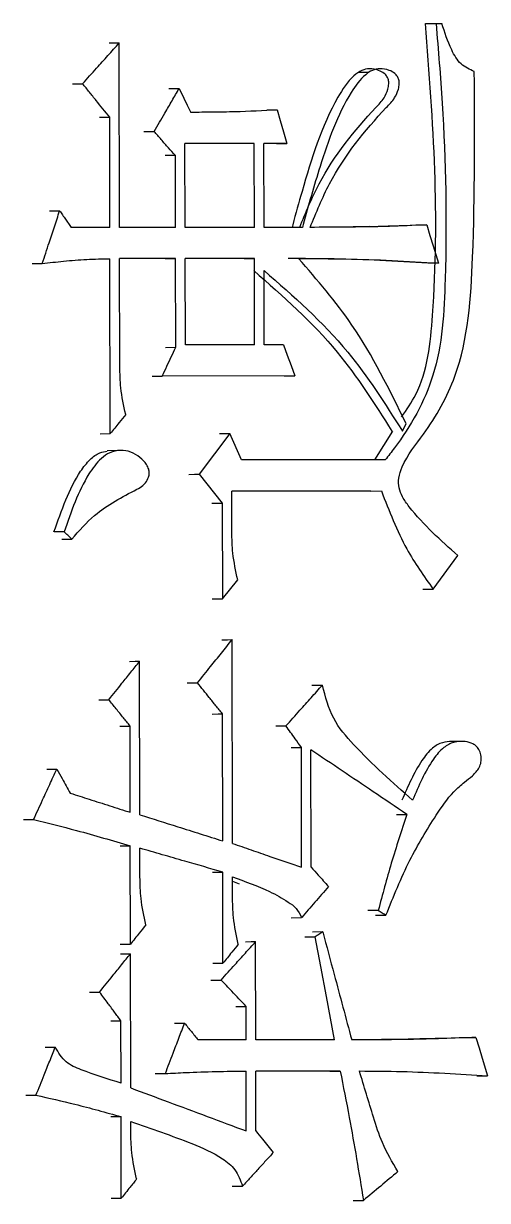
# Model space of a CAD drawing. Header units: millimetres. Extents: x 2384 to 4064, y 886 to 2074.
# Drawn here: x 2963.91 to 2966, y 1065.28 to 1070.59 of the extents above; entities that cross this region are included whole.
import ezdxf

# ---------------------------------------------------------------- set-up
doc = ezdxf.new("R2010")
doc.units = ezdxf.units.MM

msp = doc.modelspace()

# ---------------------------------------------------------------- linework, layer by layer
at = {"color": 7, "linetype": 'Continuous', "lineweight": 25}
for p, q in [((2965.7176, 1070.5943), (2965.765, 1070.5946)), ((2965.765, 1070.5946), (2965.7908, 1070.5946)), ((2964.3383, 1069.6741), (2964.3369, 1070.507)), ((2965.4607, 1070.3733), (2965.4134, 1070.3731)), ((2964.1263, 1070.3227), (2964.1717, 1070.323)), ((2964.2948, 1069.674), (2964.2939, 1070.1716)), ((2964.4483, 1070.1066), (2964.4941, 1070.1069)), ((2964.9455, 1070.0531), (2964.6332, 1070.0529)), ((2964.6339, 1069.6743), (2964.6332, 1070.0529)), ((2964.9455, 1070.0531), (2964.8991, 1070.0529)), ((2964.9461, 1069.6745), (2964.9455, 1070.0531)), ((2965.0927, 1070.0532), (2964.9888, 1070.0532)), ((2964.9894, 1069.6746), (2964.9888, 1070.0532)), ((2965.0461, 1070.053), (2965.0927, 1070.0532)), ((2964.5899, 1069.9988), (2964.544, 1069.9985)), ((2964.5904, 1069.6743), (2964.5899, 1069.9988)), ((2964.2948, 1069.674), (2964.1205, 1069.6739)), ((2964.5904, 1069.6743), (2964.3383, 1069.6741)), ((2964.9461, 1069.6745), (2964.6339, 1069.6743)), ((2965.1625, 1069.6747), (2964.9894, 1069.6746)), ((2965.4666, 1069.6782), (2965.3165, 1069.6754)), ((2965.6759, 1069.6857), (2965.7235, 1069.6859)), ((2964.2963, 1068.7438), (2964.295, 1069.5334)), ((2964.5907, 1069.5336), (2964.3385, 1069.5335)), ((2964.3393, 1069.0467), (2964.3385, 1069.5335)), ((2964.5448, 1069.5334), (2964.5907, 1069.5336)), ((2964.5914, 1069.1334), (2964.5907, 1069.5336)), ((2964.9464, 1069.5339), (2964.6341, 1069.5337)), ((2964.6348, 1069.1443), (2964.6341, 1069.5337)), ((2964.9, 1069.5337), (2964.9464, 1069.5339)), ((2964.947, 1069.1445), (2964.9464, 1069.5339)), ((2964.9903, 1069.1445), (2964.9898, 1069.4797)), ((2965.7754, 1069.5129), (2965.728, 1069.5126)), ((2964.5454, 1069.1332), (2964.5914, 1069.1334)), ((2964.947, 1069.1445), (2964.6348, 1069.1443)), ((2965.0769, 1069.1446), (2964.9903, 1069.1445)), ((2965.1291, 1069.004), (2964.5308, 1069.0035)), ((2965.0825, 1069.0037), (2965.1291, 1069.004)), ((2964.2508, 1068.7435), (2964.2963, 1068.7438)), ((2964.835, 1068.7442), (2964.6965, 1068.5602)), ((2964.8873, 1068.6252), (2964.835, 1068.7442)), ((2965.4886, 1068.6252), (2965.5699, 1068.7553)), ((2964.3287, 1068.667), (2964.2828, 1068.6667)), ((2965.5357, 1068.6257), (2964.8873, 1068.6252)), ((2964.6965, 1068.5602), (2964.8009, 1068.4304)), ((2964.8442, 1068.4846), (2965.5187, 1068.485)), ((2965.4713, 1068.4848), (2964.8442, 1068.4843)), ((2964.8445, 1068.3007), (2964.8442, 1068.4846)), ((2965.4714, 1068.4848), (2965.5187, 1068.485)), ((2964.8009, 1068.4304), (2964.8016, 1067.9977)), ((2964.0774, 1068.2674), (2964.1229, 1068.2676)), ((2965.7521, 1068.0417), (2965.8637, 1068.1932)), ((2964.8016, 1067.9977), (2964.8708, 1068.0843)), ((2964.7554, 1067.9975), (2964.8016, 1067.9977)), ((2964.8469, 1066.8944), (2964.8453, 1067.8139)), ((2964.4298, 1067.0239), (2964.4286, 1067.7162)), ((2964.6434, 1067.6188), (2964.6895, 1067.6191)), ((2965.2056, 1067.6085), (2965.2526, 1067.6087)), ((2964.2441, 1067.5428), (2964.2897, 1067.543)), ((2964.8035, 1066.9052), (2964.8025, 1067.4785)), ((2964.3863, 1067.0347), (2964.3856, 1067.4241)), ((2965.042, 1067.4244), (2965.0885, 1067.4246)), ((2965.8839, 1067.3547), (2965.8361, 1067.3545)), ((2965.1588, 1066.7865), (2965.1579, 1067.3273)), ((2965.202, 1066.7865), (2965.2011, 1067.3165)), ((2963.9055, 1067.0017), (2963.9506, 1067.0019)), ((2965.586, 1067.0245), (2965.6332, 1067.0248)), ((2964.3409, 1066.883), (2964.3865, 1066.8833)), ((2964.3873, 1066.4397), (2964.3865, 1066.8833)), ((2964.4303, 1066.7427), (2964.4301, 1066.8725)), ((2964.7575, 1066.7643), (2964.8037, 1066.7646)), ((2964.8044, 1066.3535), (2964.8037, 1066.7646)), ((2964.8473, 1066.6564), (2964.8471, 1066.743)), ((2964.8471, 1066.7243), (2964.878, 1066.712)), ((2965.1125, 1066.559), (2965.1591, 1066.5592)), ((2965.5046, 1066.592), (2965.4573, 1066.5918)), ((2964.9524, 1066.0075), (2964.9516, 1066.451)), ((2965.1732, 1066.4726), (2965.2199, 1066.4728)), ((2965.2544, 1066.4945), (2965.2077, 1066.4942)), ((2964.3416, 1066.4395), (2964.3873, 1066.4397)), ((2964.3884, 1065.7907), (2964.3874, 1066.3965)), ((2964.7582, 1066.3533), (2964.8044, 1066.3535)), ((2964.7497, 1066.2775), (2964.7959, 1066.2778)), ((2964.2029, 1066.223), (2964.2484, 1066.2233)), ((2964.8625, 1066.1586), (2964.9088, 1066.1589)), ((2964.909, 1066.0074), (2964.9088, 1066.1589)), ((2964.3448, 1065.8123), (2964.3444, 1066.0936)), ((2964.0031, 1065.9742), (2964.0484, 1065.9745)), ((2964.909, 1066.0074), (2964.6922, 1066.0073)), ((2965.3071, 1066.0077), (2964.9524, 1066.0075)), ((2965.7904, 1066.0151), (2965.8969, 1066.0188)), ((2964.9097, 1065.5964), (2964.9093, 1065.8668)), ((2965.3332, 1065.8671), (2964.9526, 1065.8668)), ((2965.2861, 1065.8669), (2964.9526, 1065.8666)), ((2964.9531, 1065.5964), (2964.9526, 1065.8668)), ((2965.2861, 1065.8669), (2965.3332, 1065.8671)), ((2965.949, 1065.8457), (2965.9966, 1065.846)), ((2964.3451, 1065.6609), (2964.2995, 1065.6606)), ((2964.3457, 1065.2931), (2964.3451, 1065.6609)), ((2964.3887, 1065.596), (2964.3887, 1065.6393)), ((2964.8465, 1065.3473), (2964.8928, 1065.3475)), ((2964.3001, 1065.2928), (2964.3457, 1065.2931)), ((2965.3909, 1065.2828), (2965.4378, 1065.2831))]:
    msp.add_line(p, q, dxfattribs=at)
at = {"color": 7, "linetype": 'Continuous', "lineweight": 25, "flags": 128}
for points in [[(2964.2913, 1070.5068), (2964.3167, 1070.5069), (2964.3369, 1070.507)], [(2964.5608, 1070.3014), (2964.5864, 1070.3016), (2964.6068, 1070.3017)], [(2964.6068, 1070.3017), (2964.628, 1070.2578), (2964.6435, 1070.2257), (2964.659, 1070.1935)], [(2964.2483, 1070.1714), (2964.2738, 1070.1715), (2964.2939, 1070.1716)], [(2965.0027, 1070.2044), (2965.0286, 1070.2045), (2965.0492, 1070.2047)], [(2965.0492, 1070.2047), (2965.0628, 1070.1571), (2965.0778, 1070.1052), (2965.0927, 1070.0532)], [(2964.0228, 1069.7493), (2964.0481, 1069.7495), (2964.0681, 1069.7496)], [(2965.7235, 1069.6859), (2965.7377, 1069.6386), (2965.7519, 1069.5912), (2965.7754, 1069.5129)], [(2963.9448, 1069.5113), (2963.97, 1069.5114), (2963.99, 1069.5115)], [(2965.0769, 1069.1446), (2965.094, 1069.0985), (2965.1116, 1069.0512), (2965.1291, 1069.004)], [(2964.4849, 1069.0033), (2964.5105, 1069.0034), (2964.5308, 1069.0035)], [(2965.613, 1068.7555), (2965.6216, 1068.7718), (2965.6302, 1068.7879)], [(2964.7888, 1068.7439), (2964.8146, 1068.7441), (2964.835, 1068.7442)], [(2964.6505, 1068.5599), (2964.6762, 1068.5601), (2964.6965, 1068.5602)], [(2964.7547, 1068.4302), (2964.7805, 1068.4303), (2964.8009, 1068.4304)], [(2964.088, 1068.3001), (2964.0763, 1068.3), (2964.0646, 1068.3), (2964.0427, 1068.2998)], [(2965.7047, 1068.0415), (2965.7165, 1068.0415), (2965.7285, 1068.0416), (2965.7521, 1068.0417)], [(2964.7991, 1067.8136), (2964.8249, 1067.8138), (2964.8453, 1067.8139)], [(2964.3829, 1067.716), (2964.4084, 1067.7161), (2964.4286, 1067.7162)], [(2964.7563, 1067.4783), (2964.7821, 1067.4784), (2964.8025, 1067.4785)], [(2964.34, 1067.4239), (2964.3654, 1067.424), (2964.3856, 1067.4241)], [(2965.1113, 1067.3271), (2965.1373, 1067.3272), (2965.1579, 1067.3273)], [(2964.0096, 1067.2289), (2964.0349, 1067.229), (2964.0549, 1067.2292)], [(2965.4921, 1066.5701), (2965.513, 1066.5703), (2965.5261, 1066.5703), (2965.5392, 1066.5704)], [(2964.9053, 1066.4507), (2964.9311, 1066.4509), (2964.9516, 1066.451)], [(2965.3071, 1066.0077), (2965.2704, 1066.2034), (2965.2451, 1066.3381), (2965.2199, 1066.4728)], [(2964.3417, 1066.3962), (2964.3672, 1066.3964), (2964.3874, 1066.3965)], [(2964.2988, 1066.0933), (2964.3242, 1066.0935), (2964.3444, 1066.0936)], [(2964.5853, 1066.0827), (2964.611, 1066.0828), (2964.6313, 1066.083)], [(2965.8969, 1066.0188), (2965.9237, 1066.0189), (2965.9448, 1066.019)], [(2965.9448, 1066.019), (2965.959, 1065.9717), (2965.9731, 1065.9243), (2965.9966, 1065.846)], [(2964.4989, 1065.8555), (2964.5245, 1065.8556), (2964.5448, 1065.8557)], [(2963.9161, 1065.7577), (2963.9415, 1065.7578), (2963.9614, 1065.7579)]]:
    msp.add_lwpolyline(points, dxfattribs=at)
at = {"color": 7, "linetype": 'Continuous', "lineweight": 25}
for points, knots in [([(2965.765, 1070.5946), (2965.775, 1070.4749), (2965.8073, 1070.0913), (2965.8163, 1069.5637), (2965.7865, 1069.0143), (2965.6385, 1068.7561), (2965.5499, 1068.6432), (2965.5359, 1068.6254)], [0, 0, 0, 0, 0.175955, 0.563795, 0.77802, 0.965061, 1, 1, 1, 1]), ([(2965.6099, 1068.8193), (2965.6325, 1068.8521), (2965.7219, 1068.9822), (2965.7646, 1069.3794), (2965.7682, 1069.9339), (2965.7343, 1070.3734), (2965.7173, 1070.5943)], [0, 0, 0, 0, 0.068592, 0.271381, 0.633799, 1, 1, 1, 1]), ([(2965.9374, 1070.3784), (2965.9161, 1070.3877), (2965.8724, 1070.4067), (2965.8256, 1070.4901), (2965.8041, 1070.5548), (2965.7908, 1070.5946)], [0, 0, 0, 0, 0.266463, 0.547608, 1, 1, 1, 1]), ([(2964.1717, 1070.323), (2964.1928, 1070.3464), (2964.2308, 1070.3888), (2964.2859, 1070.4502), (2964.3199, 1070.4881), (2964.3369, 1070.507)], [0, 0, 0, 0, 0.382288, 0.691144, 1, 1, 1, 1]), ([(2965.1502, 1069.6745), (2965.1776, 1069.7415), (2965.2609, 1069.9448), (2965.4089, 1070.1272), (2965.5297, 1070.2528), (2965.5472, 1070.2919), (2965.5526, 1070.3201), (2965.551, 1070.3401), (2965.544, 1070.3568), (2965.5291, 1070.3724), (2965.5022, 1070.3865), (2965.467, 1070.3929), (2965.4272, 1070.3843), (2965.3738, 1070.3446), (2965.2606, 1070.1714), (2965.1877, 1069.9334), (2965.1313, 1069.7327), (2965.1167, 1069.6784), (2965.1157, 1069.6744)], [0, 0, 0, 0, 0.1240749, 0.3766694, 0.4113218, 0.4353589, 0.4491075, 0.4595935, 0.4685264, 0.4795687, 0.4975901, 0.5244678, 0.5465191, 0.5733737, 0.6443618, 0.9043295, 0.9930061, 1, 1, 1, 1]), ([(2965.1971, 1069.6747), (2965.2246, 1069.7417), (2965.3079, 1069.945), (2965.456, 1070.1275), (2965.5771, 1070.2529), (2965.5946, 1070.292), (2965.6, 1070.3202), (2965.5985, 1070.3402), (2965.5915, 1070.3569), (2965.5767, 1070.3725), (2965.5498, 1070.3867), (2965.5145, 1070.3931), (2965.4773, 1070.3852), (2965.4294, 1070.3527), (2965.3315, 1070.2162), (2965.249, 1069.9795), (2965.1884, 1069.7712), (2965.1637, 1069.679), (2965.1625, 1069.6747)], [0, 0, 0, 0, 0.124007, 0.376465, 0.411268, 0.435218, 0.449016, 0.459492, 0.468414, 0.479423, 0.497391, 0.524308, 0.546398, 0.568411, 0.629484, 0.837717, 0.992417, 1, 1, 1, 1]), ([(2965.8637, 1068.1932), (2965.7862, 1068.2619), (2965.6956, 1068.3423), (2965.6142, 1068.4541), (2965.5956, 1068.4983), (2965.5947, 1068.5467), (2965.6255, 1068.6355), (2965.7365, 1068.7689), (2965.9035, 1069.0648), (2965.9417, 1069.6431), (2965.939, 1070.1009), (2965.9374, 1070.3784)], [0, 0, 0, 0, 0.138482, 0.162102, 0.180201, 0.198515, 0.22064, 0.2973, 0.42504, 0.651641, 1, 1, 1, 1]), ([(2964.2939, 1070.1716), (2964.2735, 1070.1969), (2964.243, 1070.2347), (2964.2023, 1070.2851), (2964.1819, 1070.3104), (2964.1717, 1070.323)], [0, 0, 0, 0, 0.5, 0.75, 1, 1, 1, 1]), ([(2964.4941, 1070.1069), (2964.5103, 1070.1348), (2964.5371, 1070.1812), (2964.5747, 1070.2462), (2964.5961, 1070.2832), (2964.6068, 1070.3017)], [0, 0, 0, 0, 0.429876, 0.714938, 1, 1, 1, 1]), ([(2965.0492, 1070.2047), (2964.9855, 1070.2012), (2964.8887, 1070.196), (2964.7586, 1070.1942), (2964.6922, 1070.1938), (2964.659, 1070.1935)], [0, 0, 0, 0, 0.490533, 0.745253, 1, 1, 1, 1]), ([(2964.5899, 1069.9988), (2964.5794, 1070.0106), (2964.5583, 1070.0345), (2964.5263, 1070.0705), (2964.5049, 1070.0948), (2964.4941, 1070.1069)], [0, 0, 0, 0, 0.327554, 0.663777, 1, 1, 1, 1]), ([(2963.99, 1069.5115), (2964.0002, 1069.5428), (2964.0184, 1069.5981), (2964.0444, 1069.6775), (2964.0602, 1069.7256), (2964.0681, 1069.7496)], [0, 0, 0, 0, 0.394054, 0.697027, 1, 1, 1, 1]), ([(2964.0681, 1069.7496), (2964.0724, 1069.7433), (2964.0812, 1069.7307), (2964.0943, 1069.7117), (2964.1074, 1069.6928), (2964.1161, 1069.6802), (2964.1205, 1069.6739)], [0, 0, 0, 0, 0.25, 0.5, 0.75, 1, 1, 1, 1]), ([(2965.7235, 1069.6859), (2965.6572, 1069.6832), (2965.5365, 1069.6782), (2965.361, 1069.6755), (2965.2518, 1069.675), (2965.1971, 1069.6747)], [0, 0, 0, 0, 0.378518, 0.689253, 1, 1, 1, 1]), ([(2965.4657, 1069.6784), (2965.4818, 1069.6787), (2965.5519, 1069.6799), (2965.6219, 1069.6832), (2965.6759, 1069.6857)], [0, 0, 0, 0, 0.228932, 1, 1, 1, 1]), ([(2963.99, 1069.5115), (2964.022, 1069.5152), (2964.0887, 1069.5228), (2964.1904, 1069.5312), (2964.2601, 1069.5327), (2964.295, 1069.5334)], [0, 0, 0, 0, 0.315282, 0.657356, 1, 1, 1, 1]), ([(2965.7277, 1069.5126), (2965.6559, 1069.5172), (2965.5155, 1069.5262), (2965.3057, 1069.5332), (2965.1676, 1069.5336), (2965.0986, 1069.5338)], [0, 0, 0, 0, 0.343433, 0.671623, 1, 1, 1, 1]), ([(2965.1454, 1069.534), (2965.2162, 1069.5338), (2965.3569, 1069.5334), (2965.5669, 1069.5261), (2965.7059, 1069.5173), (2965.7754, 1069.5129)], [0, 0, 0, 0, 0.336229, 0.668022, 1, 1, 1, 1]), ([(2965.6302, 1068.7879), (2965.5551, 1068.942), (2965.4221, 1069.2149), (2965.2293, 1069.4372), (2965.1454, 1069.534)], [0, 0, 0, 0, 0.564488, 1, 1, 1, 1]), ([(2964.9431, 1069.4794), (2965.0751, 1069.3637), (2965.3131, 1069.1549), (2965.4877, 1068.8785), (2965.5656, 1068.7553)], [0, 0, 0, 0, 0.554322, 1, 1, 1, 1]), ([(2964.9898, 1069.4797), (2965.1219, 1069.364), (2965.3602, 1069.1552), (2965.5351, 1068.8787), (2965.613, 1068.7555)], [0, 0, 0, 0, 0.554384, 1, 1, 1, 1]), ([(2964.5308, 1069.0035), (2964.5376, 1069.0183), (2964.5512, 1069.0473), (2964.5714, 1069.0906), (2964.5847, 1069.1191), (2964.5914, 1069.1334)], [0, 0, 0, 0, 0.340619, 0.67031, 1, 1, 1, 1]), ([(2964.3658, 1068.8303), (2964.3571, 1068.8701), (2964.3415, 1068.9412), (2964.34, 1069.0144), (2964.3393, 1069.0467)], [0, 0, 0, 0, 0.558835, 1, 1, 1, 1]), ([(2964.3658, 1068.8303), (2964.3559, 1068.818), (2964.3394, 1068.7974), (2964.3162, 1068.7685), (2964.303, 1068.752), (2964.2963, 1068.7438)], [0, 0, 0, 0, 0.4283602, 0.7141801, 1, 1, 1, 1]), ([(2964.0425, 1068.2998), (2964.0595, 1068.3485), (2964.0926, 1068.4434), (2964.1463, 1068.5557), (2964.2009, 1068.6253), (2964.243, 1068.659), (2964.2716, 1068.6628), (2964.283, 1068.6643)], [0, 0, 0, 0, 0.33119, 0.645526, 0.797777, 0.918824, 1, 1, 1, 1]), ([(2964.1229, 1068.2676), (2964.1559, 1068.3052), (2964.2402, 1068.4014), (2964.3598, 1068.4624), (2964.4403, 1068.5053), (2964.4581, 1068.5245), (2964.4687, 1068.5432), (2964.473, 1068.5649), (2964.4701, 1068.5851), (2964.4566, 1068.6108), (2964.4297, 1068.639), (2964.3897, 1068.6639), (2964.3417, 1068.6709), (2964.2948, 1068.6609), (2964.2441, 1068.6251), (2964.1888, 1068.55), (2964.1352, 1068.4361), (2964.1038, 1068.3457), (2964.088, 1068.3001)], [0, 0, 0, 0, 0.132576, 0.3392, 0.368942, 0.383767, 0.408892, 0.423885, 0.438973, 0.45932, 0.498147, 0.542368, 0.587069, 0.63299, 0.675109, 0.75468, 0.876187, 1, 1, 1, 1]), ([(2965.5187, 1068.4851), (2965.5532, 1068.3952), (2965.6145, 1068.2358), (2965.7103, 1068.1006), (2965.7521, 1068.0417)], [0, 0, 0, 0, 0.564088, 1, 1, 1, 1]), ([(2964.1229, 1068.2677), (2964.12, 1068.2704), (2964.1127, 1068.2772), (2964.101, 1068.288), (2964.0923, 1068.2961), (2964.088, 1068.3001)], [0, 0, 0, 0, 0.252839, 0.626395, 1, 1, 1, 1]), ([(2964.8708, 1068.0843), (2964.8622, 1068.1241), (2964.8466, 1068.1952), (2964.8451, 1068.2684), (2964.8445, 1068.3007)], [0, 0, 0, 0, 0.558835, 1, 1, 1, 1]), ([(2964.6895, 1067.6191), (2964.7093, 1067.6438), (2964.7451, 1067.6886), (2964.7971, 1067.7536), (2964.8292, 1067.7938), (2964.8453, 1067.8139)], [0, 0, 0, 0, 0.380765, 0.690382, 1, 1, 1, 1]), ([(2964.2897, 1067.543), (2964.3095, 1067.5678), (2964.3426, 1067.609), (2964.3889, 1067.6667), (2964.4154, 1067.6997), (2964.4286, 1067.7162)], [0, 0, 0, 0, 0.42836, 0.71418, 1, 1, 1, 1]), ([(2964.8025, 1067.4785), (2964.7926, 1067.4909), (2964.7727, 1067.5156), (2964.735, 1067.5624), (2964.7073, 1067.5969), (2964.6895, 1067.6191)], [0, 0, 0, 0, 0.263609, 0.527219, 1, 1, 1, 1]), ([(2965.0885, 1067.4246), (2965.1094, 1067.4481), (2965.1472, 1067.4905), (2965.2019, 1067.5518), (2965.2356, 1067.5897), (2965.2525, 1067.6087)], [0, 0, 0, 0, 0.382246, 0.691123, 1, 1, 1, 1]), ([(2965.659, 1067.0897), (2965.5686, 1067.1697), (2965.4421, 1067.2816), (2965.2929, 1067.4538), (2965.2661, 1067.5566), (2965.2526, 1067.6087)], [0, 0, 0, 0, 0.553442, 0.773992, 1, 1, 1, 1]), ([(2964.3856, 1067.4241), (2964.3757, 1067.4365), (2964.3547, 1067.4625), (2964.3227, 1067.5021), (2964.3007, 1067.5294), (2964.2897, 1067.543)], [0, 0, 0, 0, 0.311538, 0.655769, 1, 1, 1, 1]), ([(2965.1579, 1067.3273), (2965.1486, 1067.3403), (2965.1324, 1067.363), (2965.1093, 1067.3955), (2965.0954, 1067.4149), (2965.0885, 1067.4246)], [0, 0, 0, 0, 0.400148, 0.700074, 1, 1, 1, 1]), ([(2965.5392, 1066.5704), (2965.573, 1066.6545), (2965.6367, 1066.8125), (2965.7461, 1066.994), (2965.8275, 1067.1147), (2965.8881, 1067.1679), (2965.9296, 1067.1987), (2965.9575, 1067.2282), (2965.9689, 1067.2606), (2965.9697, 1067.2875), (2965.9628, 1067.3128), (2965.9489, 1067.3325), (2965.9265, 1067.3475), (2965.8916, 1067.3566), (2965.8453, 1067.354), (2965.7937, 1067.327), (2965.7238, 1067.2411), (2965.6866, 1067.1542), (2965.659, 1067.0897)], [0, 0, 0, 0, 0.197624, 0.371587, 0.471214, 0.521411, 0.55697, 0.592898, 0.611665, 0.630429, 0.649381, 0.66719, 0.6831, 0.711932, 0.753291, 0.793802, 0.847178, 1, 1, 1, 1]), ([(2965.8358, 1067.3544), (2965.8215, 1067.3536), (2965.7908, 1067.3519), (2965.7419, 1067.3229), (2965.6749, 1067.2371), (2965.6381, 1067.1515), (2965.6114, 1067.0895)], [0, 0, 0, 0, 0.124505, 0.267766, 0.469413, 1, 1, 1, 1]), ([(2965.6332, 1067.0248), (2965.5828, 1067.0589), (2965.4856, 1067.1246), (2965.3416, 1067.2218), (2965.248, 1067.285), (2965.2011, 1067.3165)], [0, 0, 0, 0, 0.350841, 0.67542, 1, 1, 1, 1]), ([(2963.9506, 1067.0019), (2963.9642, 1067.0315), (2963.9884, 1067.0842), (2964.0232, 1067.16), (2964.0443, 1067.2061), (2964.0549, 1067.2292)], [0, 0, 0, 0, 0.391005, 0.695503, 1, 1, 1, 1]), ([(2964.0549, 1067.2292), (2964.0629, 1067.2151), (2964.0771, 1067.19), (2964.0975, 1067.154), (2964.1099, 1067.132), (2964.1161, 1067.121)], [0, 0, 0, 0, 0.39045, 0.695225, 1, 1, 1, 1]), ([(2964.1161, 1067.121), (2964.1447, 1067.1119), (2964.204, 1067.093), (2964.2941, 1067.0642), (2964.3555, 1067.0445), (2964.3863, 1067.0347)], [0, 0, 0, 0, 0.316836, 0.658418, 1, 1, 1, 1]), ([(2963.9506, 1067.0019), (2964.0154, 1066.986), (2964.1209, 1066.96), (2964.2659, 1066.9188), (2964.3463, 1066.8951), (2964.3865, 1066.8833)], [0, 0, 0, 0, 0.443258, 0.721609, 1, 1, 1, 1]), ([(2964.4298, 1067.0239), (2964.4868, 1067.0058), (2964.5776, 1066.977), (2964.7022, 1066.9374), (2964.7697, 1066.9159), (2964.8035, 1066.9052)], [0, 0, 0, 0, 0.4571326, 0.728566, 1, 1, 1, 1]), ([(2965.6332, 1067.0248), (2965.6213, 1066.9883), (2965.5974, 1066.9152), (2965.5523, 1066.7718), (2965.5235, 1066.6632), (2965.5046, 1066.592)], [0, 0, 0, 0, 0.255842, 0.511695, 1, 1, 1, 1]), ([(2964.8037, 1066.7646), (2964.7465, 1066.7811), (2964.6556, 1066.8074), (2964.531, 1066.8433), (2964.4637, 1066.8628), (2964.4301, 1066.8725)], [0, 0, 0, 0, 0.460095, 0.730047, 1, 1, 1, 1]), ([(2964.8469, 1066.8944), (2964.8751, 1066.8847), (2964.9315, 1066.8651), (2965.0356, 1066.8292), (2965.1113, 1066.8029), (2965.1588, 1066.7865)], [0, 0, 0, 0, 0.2712191, 0.5424383, 1, 1, 1, 1]), ([(2965.202, 1066.7865), (2965.2126, 1066.7748), (2965.2308, 1066.7546), (2965.2568, 1066.7258), (2965.2723, 1066.7086), (2965.28, 1066.7)], [0, 0, 0, 0, 0.404836, 0.702418, 1, 1, 1, 1]), ([(2964.4567, 1066.5263), (2964.448, 1066.5661), (2964.4324, 1066.6372), (2964.4309, 1066.7104), (2964.4303, 1066.7427)], [0, 0, 0, 0, 0.558835, 1, 1, 1, 1]), ([(2964.8471, 1066.743), (2964.9038, 1066.7228), (2964.9903, 1066.6921), (2965.0841, 1066.6403), (2965.1368, 1066.6036), (2965.1516, 1066.5741), (2965.1591, 1066.5593)], [0, 0, 0, 0, 0.494008, 0.754052, 0.875824, 1, 1, 1, 1]), ([(2965.28, 1066.7), (2965.2697, 1066.6881), (2965.2492, 1066.6642), (2965.209, 1066.6173), (2965.1789, 1066.5823), (2965.1592, 1066.5593)], [0, 0, 0, 0, 0.254567, 0.509134, 1, 1, 1, 1]), ([(2964.8736, 1066.4401), (2964.865, 1066.4799), (2964.8494, 1066.551), (2964.8479, 1066.6242), (2964.8473, 1066.6564)], [0, 0, 0, 0, 0.558835, 1, 1, 1, 1]), ([(2964.4567, 1066.5263), (2964.4468, 1066.514), (2964.4303, 1066.4934), (2964.4071, 1066.4645), (2964.3939, 1066.448), (2964.3873, 1066.4397)], [0, 0, 0, 0, 0.42836, 0.71418, 1, 1, 1, 1]), ([(2964.7959, 1066.2778), (2964.8169, 1066.3012), (2964.8534, 1066.3417), (2964.9053, 1066.3994), (2964.9362, 1066.4338), (2964.9516, 1066.451)], [0, 0, 0, 0, 0.404831, 0.702416, 1, 1, 1, 1]), ([(2965.2544, 1066.4945), (2965.2715, 1066.4307), (2965.3018, 1066.3176), (2965.3453, 1066.1554), (2965.3716, 1066.057), (2965.3848, 1066.0078)], [0, 0, 0, 0, 0.393352, 0.696676, 1, 1, 1, 1]), ([(2964.2484, 1066.2233), (2964.2682, 1066.248), (2964.3013, 1066.2892), (2964.3477, 1066.347), (2964.3741, 1066.38), (2964.3874, 1066.3965)], [0, 0, 0, 0, 0.42836, 0.71418, 1, 1, 1, 1]), ([(2964.8736, 1066.4401), (2964.8638, 1066.4277), (2964.8473, 1066.4071), (2964.8242, 1066.3783), (2964.811, 1066.3618), (2964.8044, 1066.3535)], [0, 0, 0, 0, 0.42836, 0.71418, 1, 1, 1, 1]), ([(2964.9088, 1066.1589), (2964.898, 1066.1703), (2964.8764, 1066.193), (2964.8388, 1066.2326), (2964.8119, 1066.2609), (2964.7959, 1066.2778)], [0, 0, 0, 0, 0.286959, 0.573918, 1, 1, 1, 1]), ([(2964.3444, 1066.0936), (2964.3349, 1066.1064), (2964.3159, 1066.132), (2964.2839, 1066.1753), (2964.2614, 1066.2057), (2964.2484, 1066.2233)], [0, 0, 0, 0, 0.296437, 0.592873, 1, 1, 1, 1]), ([(2964.5448, 1065.8557), (2964.5565, 1065.8863), (2964.5767, 1065.9395), (2964.6055, 1066.0153), (2964.6227, 1066.0604), (2964.6313, 1066.083)], [0, 0, 0, 0, 0.404258, 0.702129, 1, 1, 1, 1]), ([(2964.6313, 1066.083), (2964.6364, 1066.0766), (2964.6465, 1066.064), (2964.6618, 1066.0451), (2964.677, 1066.0262), (2964.6871, 1066.0136), (2964.6922, 1066.0073)], [0, 0, 0, 0, 0.2500001, 0.5000002, 0.7500003, 1, 1, 1, 1]), ([(2963.9614, 1065.7579), (2963.9736, 1065.7883), (2963.9942, 1065.8396), (2964.0232, 1065.9117), (2964.0399, 1065.9535), (2964.0483, 1065.9744)], [0, 0, 0, 0, 0.421048, 0.710524, 1, 1, 1, 1]), ([(2964.3448, 1065.8123), (2964.2851, 1065.831), (2964.2017, 1065.8571), (2964.092, 1065.902), (2964.063, 1065.95), (2964.0484, 1065.9744)], [0, 0, 0, 0, 0.554938, 0.774738, 1, 1, 1, 1]), ([(2965.9448, 1066.019), (2965.845, 1066.0151), (2965.7019, 1066.0094), (2965.5151, 1066.008), (2965.4282, 1066.0079), (2965.3848, 1066.0078)], [0, 0, 0, 0, 0.535662, 0.767824, 1, 1, 1, 1]), ([(2965.7904, 1066.0145), (2965.7904, 1066.0145), (2965.7905, 1066.0145), (2965.7875, 1066.0144), (2965.7374, 1066.0127), (2965.6143, 1066.0095), (2965.4944, 1066.0083), (2965.4361, 1066.008), (2965.4088, 1066.0079), (2965.4015, 1066.0078), (2965.3982, 1066.0078), (2965.3983, 1066.0078), (2965.3983, 1066.0078)], [0, 0, 0, 0, 0.006754, 0.020178, 0.052774, 0.518125, 0.770043, 0.915075, 0.946773, 0.976079, 0.991544, 1, 1, 1, 1]), ([(2964.5448, 1065.8557), (2964.5752, 1065.8573), (2964.6511, 1065.8613), (2964.7726, 1065.8652), (2964.8637, 1065.8663), (2964.9093, 1065.8668)], [0, 0, 0, 0, 0.249757, 0.624822, 1, 1, 1, 1]), ([(2965.3332, 1065.8671), (2965.3468, 1065.7974), (2965.3726, 1065.6656), (2965.407, 1065.4708), (2965.4275, 1065.3456), (2965.4378, 1065.2831)], [0, 0, 0, 0, 0.359205, 0.679574, 1, 1, 1, 1]), ([(2965.4196, 1065.8672), (2965.4833, 1065.8668), (2965.6116, 1065.8659), (2965.804, 1065.8578), (2965.9324, 1065.8499), (2965.9966, 1065.846)], [0, 0, 0, 0, 0.33056, 0.66522, 1, 1, 1, 1]), ([(2965.5927, 1065.4128), (2965.5677, 1065.4556), (2965.5227, 1065.5327), (2965.4731, 1065.6893), (2965.4405, 1065.7976), (2965.4196, 1065.8672)], [0, 0, 0, 0, 0.308167, 0.555958, 1, 1, 1, 1]), ([(2963.9614, 1065.7579), (2964.0201, 1065.7448), (2964.1138, 1065.7238), (2964.2414, 1065.6898), (2964.3105, 1065.6705), (2964.3451, 1065.6609)], [0, 0, 0, 0, 0.455912, 0.727931, 1, 1, 1, 1]), ([(2964.3884, 1065.7907), (2964.4446, 1065.7698), (2964.5598, 1065.7269), (2964.7336, 1065.6621), (2964.851, 1065.6183), (2964.9097, 1065.5964)], [0, 0, 0, 0, 0.323157, 0.661578, 1, 1, 1, 1]), ([(2964.3887, 1065.6393), (2964.4809, 1065.6074), (2964.6216, 1065.5588), (2964.7805, 1065.4908), (2964.8642, 1065.425), (2964.8832, 1065.3736), (2964.8928, 1065.3476)], [0, 0, 0, 0, 0.493619, 0.752072, 0.87418, 1, 1, 1, 1]), ([(2964.4152, 1065.3797), (2964.4065, 1065.4194), (2964.3909, 1065.4906), (2964.3894, 1065.5637), (2964.3887, 1065.596)], [0, 0, 0, 0, 0.558835, 1, 1, 1, 1]), ([(2964.9531, 1065.5964), (2964.963, 1065.5841), (2964.981, 1065.5617), (2965.007, 1065.5292), (2965.0231, 1065.5092), (2965.0312, 1065.4991)], [0, 0, 0, 0, 0.380769, 0.6903845, 1, 1, 1, 1]), ([(2965.0312, 1065.4991), (2965.0197, 1065.4865), (2964.9966, 1065.4612), (2964.962, 1065.4233), (2964.9274, 1065.3854), (2964.9044, 1065.3602), (2964.8928, 1065.3476)], [0, 0, 0, 0, 0.25, 0.5, 0.75, 1, 1, 1, 1]), ([(2965.5927, 1065.4128), (2965.5669, 1065.3912), (2965.5153, 1065.348), (2965.4637, 1065.3047), (2965.4378, 1065.2831)], [0, 0, 0, 0, 0.499635, 1, 1, 1, 1]), ([(2964.4152, 1065.3797), (2964.4053, 1065.3673), (2964.3887, 1065.3467), (2964.3656, 1065.3178), (2964.3524, 1065.3013), (2964.3457, 1065.2931)], [0, 0, 0, 0, 0.42836, 0.71418, 1, 1, 1, 1])]:
    msp.add_open_spline(points, degree=3, knots=knots, dxfattribs=at)
for points in [[(2965.5046, 1066.592), (2965.5104, 1066.5884), (2965.5219, 1066.5812), (2965.5334, 1066.574), (2965.5392, 1066.5704)], [(2965.2544, 1066.4945), (2965.2486, 1066.4909), (2965.2371, 1066.4836), (2965.2256, 1066.4764), (2965.2199, 1066.4728)]]:
    msp.add_open_spline(points, degree=3, dxfattribs=at)

doc.saveas('drawing.dxf')
